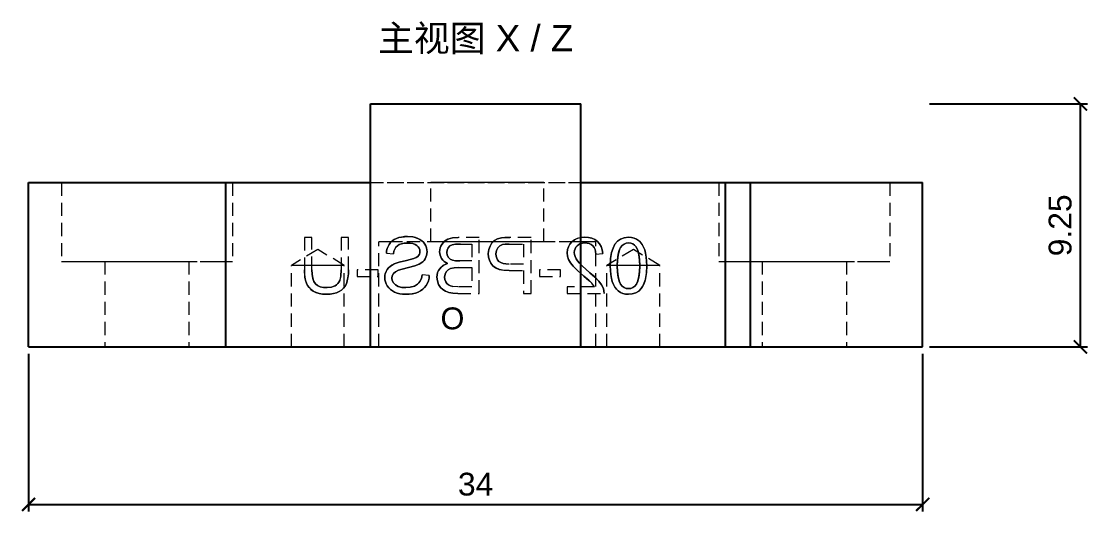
# Model space of a CAD drawing. Header units: millimetres. Extents: x 6 to 223, y 20 to 91.
# Drawn here: x 36.39 to 76.94, y 52.43 to 71.1 of the extents above; entities that cross this region are included whole.
import ezdxf
from ezdxf.enums import TextEntityAlignment as Align

# ---------------------------------------------------------------- set-up
doc = ezdxf.new("R2010")
doc.units = ezdxf.units.MM
doc.linetypes.add('WP_HIDDEN', pattern=[2.3, 1.5, -0.8])
for name, color, linetype, lineweight in [('ANNOTATIONS', 7, 'CONTINUOUS', 18), ('DIMENSIONS', 7, 'CONTINUOUS', 18), ('HIDDEN', 7, 'WP_HIDDEN', 13), ('VISIBLE', 7, 'CONTINUOUS', 25)]:
    doc.layers.add(name, color=color, linetype=linetype, lineweight=lineweight)
doc.styles.add('CJK', font='Arial Unicode.ttf')
doc.styles.add('OpenSansCondensed-Light', font='OpenSansCondensed-Light.ttf')
doc.dimstyles.new('EZDXF', dxfattribs={"dimtxt": 0.25, "dimasz": 0.175, "dimexe": 0.375, "dimexo": 0.125, "dimgap": 0.1, "dimtad": 1, "dimlfac": 100, "dimzin": 12, "dimdsep": 46, "dimtxsty": 'OpenSansCondensed-Light', "dimblk": 'ARCHTICK', "dimcen": 2.5, "dimazin": 3, "dimtfac": 0.5, "dimtmove": 2, "dimatfit": 3})

# ---------------------------------------------------------------- blocks, each defined once
blk = doc.blocks.new('_ARCHTICK')
at = {"color": 0, "linetype": 'BYBLOCK', "const_width": 0.15}
blk.add_lwpolyline([(-0.5, -0.5), (0.5, 0.5)], dxfattribs=at)

msp = doc.modelspace()

# ---------------------------------------------------------------- linework, layer by layer
at = {"layer": 'HIDDEN', "ltscale": 0.333333}
for p, q in [((49.66667, 64.95833), (49.66667, 67.95833)), ((57.66667, 64.95833), (57.66667, 67.95833)), ((37.91667, 64.95833), (37.91667, 61.95833)), ((44.16667, 64.95833), (63.16667, 64.95833)), ((44.41667, 64.95833), (44.41667, 61.95833)), ((49.66667, 64.95833), (49.66667, 58.70833)), ((49.66667, 64.95833), (57.66667, 64.95833)), ((51.96667, 62.70833), (51.96667, 64.95833)), ((56.26667, 62.70833), (56.26667, 64.95833)), ((57.66667, 64.95833), (57.66667, 58.70833)), ((62.91667, 64.95833), (62.91667, 61.95833)), ((69.41667, 64.95833), (69.41667, 61.95833)), ((47.44035, 62.87205), (47.15882, 62.87205)), ((47.15882, 62.87205), (47.15882, 61.6429)), ((47.44035, 61.64435), (47.44035, 62.87205)), ((48.83204, 62.87205), (48.55051, 62.87205)), ((48.55051, 62.87205), (48.55051, 61.64435)), ((48.83204, 61.6429), (48.83204, 62.87205)), ((53.80235, 62.87205), (53.0042, 62.87205)), ((53.80235, 60.74461), (53.80235, 62.87205)), ((55.77307, 62.87205), (54.97056, 62.87205)), ((55.77307, 60.74461), (55.77307, 62.87205)), ((49.99167, 58.70833), (49.99167, 62.70833)), ((53.09562, 62.621), (53.52082, 62.621)), ((53.52082, 62.621), (53.52082, 61.97812)), ((54.94734, 62.621), (55.49153, 62.621)), ((55.49153, 62.621), (55.49153, 61.86058)), ((58.24167, 58.70833), (58.24167, 62.70833)), ((47.66667, 62.4122), (46.66167, 61.80833)), ((48.67167, 61.80833), (47.66667, 62.4122)), ((50.27452, 62.27271), (50.54444, 62.2524)), ((58.23718, 62.23788), (58.50565, 62.26546)), ((59.66667, 62.4122), (58.66167, 61.80833)), ((60.67167, 61.80833), (59.66667, 62.4122)), ((39.56667, 61.95833), (39.56667, 58.70833)), ((42.76667, 61.95833), (42.76667, 58.70833)), ((46.66167, 58.70833), (46.66167, 61.80833)), ((48.67167, 58.70833), (48.67167, 61.80833)), ((49.96106, 61.6458), (49.15855, 61.6458)), ((49.15855, 61.6458), (49.15855, 61.38314)), ((49.96106, 61.38314), (49.96106, 61.6458)), ((53.02887, 61.72707), (53.52082, 61.72707)), ((53.52082, 61.97812), (53.0608, 61.97812)), ((53.52082, 61.72707), (53.52082, 60.99567)), ((55.49153, 61.86058), (54.94153, 61.86058)), ((56.89774, 61.6458), (56.09523, 61.6458)), ((56.09523, 61.6458), (56.09523, 61.38314)), ((56.89774, 61.38314), (56.89774, 61.6458)), ((58.66167, 58.70833), (58.66167, 61.80833)), ((60.67167, 58.70833), (60.67167, 61.80833)), ((64.56667, 61.95833), (64.56667, 58.70833)), ((67.76667, 61.95833), (67.76667, 58.70833)), ((49.15855, 61.38314), (49.96106, 61.38314)), ((51.9042, 61.42812), (51.63863, 61.45134)), ((54.94589, 61.60952), (55.49153, 61.60952)), ((55.49153, 61.60952), (55.49153, 60.74461)), ((56.09523, 61.38314), (56.89774, 61.38314)), ((53.52082, 60.99567), (52.99114, 60.99567)), ((58.19219, 60.99567), (57.14879, 60.99567)), ((57.14879, 60.99567), (57.14879, 60.74461)), ((52.99114, 60.74461), (53.80235, 60.74461)), ((55.49153, 60.74461), (55.77307, 60.74461)), ((57.14879, 60.74461), (58.55499, 60.74461)), ((44.16667, 58.70833), (63.16667, 58.70833))]:
    msp.add_line(p, q, dxfattribs=at)
for points in [[(37.91667, 64.95833), (37.99815, 64.95833), (38.23852, 64.95833), (38.62571, 64.95833), (39.14032, 64.95833), (39.75654, 64.95833), (40.44347, 64.95833), (41.16667, 64.95833), (41.88986, 64.95833), (42.57679, 64.95833), (43.19301, 64.95833), (43.70762, 64.95833), (44.09482, 64.95833), (44.33518, 64.95833), (44.41667, 64.95833)], [(56.26667, 64.95833), (56.21276, 64.95833), (56.05375, 64.95833), (55.7976, 64.95833), (55.45717, 64.95833), (55.04952, 64.95833), (54.59509, 64.95833), (54.11667, 64.95833), (53.63825, 64.95833), (53.18382, 64.95833), (52.77616, 64.95833), (52.43573, 64.95833), (52.17958, 64.95833), (52.02057, 64.95833), (51.96667, 64.95833)], [(62.91667, 64.95833), (62.99815, 64.95833), (63.23852, 64.95833), (63.62571, 64.95833), (64.14032, 64.95833), (64.75654, 64.95833), (65.44347, 64.95833), (66.16667, 64.95833), (66.88986, 64.95833), (67.57679, 64.95833), (68.19301, 64.95833), (68.70762, 64.95833), (69.09482, 64.95833), (69.33518, 64.95833), (69.41667, 64.95833)], [(50.6569, 62.83215), (50.75173, 62.86577), (50.85309, 62.88957), (51.07412, 62.90833)], [(51.07412, 62.90833), (50.95934, 62.90357), (50.85154, 62.88929), (50.75073, 62.86548), (50.6569, 62.83215)], [(51.07412, 62.90833), (51.27826, 62.89035), (51.37371, 62.86768), (51.46449, 62.83577)], [(51.46449, 62.83577), (51.37424, 62.86752), (51.2791, 62.89019), (51.07412, 62.90833)], [(52.6131, 62.80748), (52.69455, 62.83623), (52.78736, 62.85637), (53.0042, 62.87205)], [(53.0042, 62.87205), (52.78453, 62.85591), (52.69278, 62.83573), (52.6131, 62.80748)], [(54.64694, 62.85174), (54.78606, 62.86712), (54.97056, 62.87205)], [(54.97056, 62.87205), (54.78372, 62.86697), (54.64694, 62.85174)], [(57.33019, 62.71097), (57.42902, 62.78622), (57.54376, 62.83941), (57.67297, 62.87064), (57.81489, 62.88076)], [(57.81489, 62.88076), (57.66977, 62.87015), (57.54061, 62.83831), (57.42742, 62.78525), (57.33019, 62.71097)], [(57.81489, 62.88076), (57.95555, 62.87139), (58.08402, 62.84247), (58.19867, 62.79319), (58.29813, 62.72331)], [(58.29813, 62.72331), (58.20045, 62.79219), (58.08735, 62.8414), (57.95883, 62.87092), (57.81489, 62.88076)], [(59.18045, 62.81183), (59.32067, 62.86365), (59.48085, 62.88076)], [(59.48085, 62.88076), (59.32013, 62.86353), (59.18045, 62.81183)], [(59.48085, 62.88076), (59.59075, 62.87314), (59.69204, 62.84996), (59.78402, 62.8109), (59.86614, 62.75596)], [(59.86614, 62.75596), (59.78465, 62.81056), (59.69327, 62.84956), (59.592, 62.87296), (59.48085, 62.88076)], [(58.24167, 62.70833), (58.13824, 62.70833), (57.83316, 62.70833), (57.34172, 62.70833), (56.68856, 62.70833), (55.90644, 62.70833), (55.03457, 62.70833), (54.11667, 62.70833), (53.19877, 62.70833), (52.3269, 62.70833), (51.54477, 62.70833), (50.89161, 62.70833), (50.40017, 62.70833), (50.09509, 62.70833), (49.99167, 62.70833)], [(50.27452, 62.27271), (50.28371, 62.36355), (50.30418, 62.44984), (50.33596, 62.53137), (50.379, 62.60794)], [(50.379, 62.60794), (50.33601, 62.53148), (50.30427, 62.45012), (50.28377, 62.36387), (50.27452, 62.27271)], [(50.379, 62.60794), (50.43303, 62.67768), (50.49753, 62.73835), (50.57226, 62.78985), (50.6569, 62.83215)], [(50.6569, 62.83215), (50.57178, 62.78956), (50.49709, 62.738), (50.43283, 62.67746), (50.379, 62.60794)], [(50.69173, 62.55715), (50.63507, 62.49897), (50.59166, 62.42843), (50.56152, 62.34602), (50.54444, 62.2524)], [(50.54444, 62.2524), (50.56181, 62.34709), (50.59214, 62.42944), (50.63545, 62.49946), (50.69173, 62.55715)], [(51.06251, 62.66018), (50.94997, 62.65405), (50.84991, 62.63517), (50.7635, 62.60298), (50.69173, 62.55715)], [(50.69173, 62.55715), (50.76198, 62.60222), (50.84719, 62.63442), (50.94737, 62.65374), (51.06251, 62.66018)], [(51.43474, 62.56658), (51.36574, 62.60841), (51.27981, 62.63764), (51.17823, 62.65468), (51.06251, 62.66018)], [(51.06251, 62.66018), (51.18155, 62.65433), (51.28327, 62.63678), (51.36767, 62.60753), (51.43474, 62.56658)], [(51.55156, 62.34092), (51.54423, 62.40465), (51.52222, 62.46363), (51.48562, 62.51764), (51.43474, 62.56658)], [(51.43474, 62.56658), (51.48585, 62.51737), (51.52236, 62.46336), (51.54426, 62.40454), (51.55156, 62.34092)], [(51.46449, 62.83577), (51.54651, 62.79558), (51.61856, 62.74673), (51.6803, 62.68923), (51.73151, 62.62318)], [(51.73151, 62.62318), (51.68054, 62.68898), (51.61904, 62.74634), (51.54703, 62.79528), (51.46449, 62.83577)], [(51.73151, 62.62318), (51.77143, 62.55201), (51.80003, 62.47801), (51.81721, 62.40131), (51.82293, 62.32205)], [(51.82293, 62.32205), (51.81722, 62.40128), (51.80008, 62.47787), (51.77151, 62.55184), (51.73151, 62.62318)], [(56.26667, 62.70833), (56.21276, 62.70833), (56.05375, 62.70833), (55.7976, 62.70833), (55.45717, 62.70833), (55.04952, 62.70833), (54.59509, 62.70833), (54.11667, 62.70833), (53.63825, 62.70833), (53.18382, 62.70833), (52.77616, 62.70833), (52.43573, 62.70833), (52.17958, 62.70833), (52.02057, 62.70833), (51.96667, 62.70833)], [(52.29892, 62.32786), (52.30415, 62.40049), (52.31985, 62.47157), (52.34596, 62.541), (52.38237, 62.60866)], [(52.38237, 62.60866), (52.34586, 62.54077), (52.31978, 62.47134), (52.30414, 62.40037), (52.29892, 62.32786)], [(52.38237, 62.60866), (52.42806, 62.6714), (52.48182, 62.72552), (52.54355, 62.7709), (52.6131, 62.80748)], [(52.6131, 62.80748), (52.54345, 62.77083), (52.48177, 62.72548), (52.42808, 62.67143), (52.38237, 62.60866)], [(52.5761, 62.29448), (52.5888, 62.39407), (52.62689, 62.48096)], [(52.62689, 62.48096), (52.58877, 62.39397), (52.5761, 62.29448)], [(52.62689, 62.48096), (52.68857, 62.5488), (52.77201, 62.59125)], [(52.77201, 62.59125), (52.68859, 62.54882), (52.62689, 62.48096)], [(52.77201, 62.59125), (52.90008, 62.61356), (53.09562, 62.621)], [(53.09562, 62.621), (52.90321, 62.61384), (52.77201, 62.59125)], [(54.14919, 62.25675), (54.16528, 62.40817), (54.21376, 62.54699)], [(54.21376, 62.54699), (54.16533, 62.4084), (54.14919, 62.25675)], [(54.21376, 62.54699), (54.28848, 62.66411), (54.38428, 62.75233)], [(54.38428, 62.75233), (54.28868, 62.66435), (54.21376, 62.54699)], [(54.38428, 62.75233), (54.50344, 62.81402), (54.64694, 62.85174)], [(54.64694, 62.85174), (54.50291, 62.81382), (54.38428, 62.75233)], [(54.43942, 62.24804), (54.45629, 62.37194), (54.5069, 62.47661)], [(54.5069, 62.47661), (54.45623, 62.37171), (54.43942, 62.24804)], [(54.5069, 62.47661), (54.58509, 62.55551), (54.68467, 62.60213)], [(54.68467, 62.60213), (54.58507, 62.5555), (54.5069, 62.47661)], [(54.68467, 62.60213), (54.78589, 62.61628), (54.94734, 62.621)], [(54.94734, 62.621), (54.78782, 62.61642), (54.68467, 62.60213)], [(57.15169, 62.29013), (57.16273, 62.40996), (57.19623, 62.52066), (57.25227, 62.62124), (57.33019, 62.71097)], [(57.33019, 62.71097), (57.2521, 62.621), (57.19632, 62.52087), (57.16285, 62.41058), (57.15169, 62.29013)], [(57.53118, 62.55787), (57.48267, 62.50159), (57.44791, 62.43903), (57.42707, 62.37039), (57.42016, 62.29593)], [(57.42016, 62.29593), (57.4271, 62.37053), (57.44792, 62.43906), (57.48261, 62.5015), (57.53118, 62.55787)], [(57.82069, 62.66453), (57.73625, 62.65796), (57.6596, 62.63807), (57.59114, 62.60469), (57.53118, 62.55787)], [(57.53118, 62.55787), (57.5909, 62.60454), (57.65906, 62.63787), (57.73566, 62.65787), (57.82069, 62.66453)], [(58.12254, 62.55134), (58.06092, 62.60106), (57.9898, 62.63649), (57.90956, 62.65758), (57.82069, 62.66453)], [(57.82069, 62.66453), (57.9103, 62.65746), (57.99048, 62.63624), (58.06122, 62.60086), (58.12254, 62.55134)], [(58.23718, 62.23788), (58.22964, 62.33152), (58.20817, 62.41536), (58.17247, 62.4888), (58.12254, 62.55134)], [(58.12254, 62.55134), (58.17215, 62.4893), (58.20779, 62.41638), (58.22947, 62.33257), (58.23718, 62.23788)], [(58.29813, 62.72331), (58.37971, 62.6341), (58.44137, 62.52705), (58.48312, 62.40356), (58.50565, 62.26546)], [(58.50565, 62.26546), (58.48234, 62.40672), (58.43998, 62.53012), (58.37858, 62.63565), (58.29813, 62.72331)], [(58.83507, 62.29666), (58.89164, 62.46806), (58.96713, 62.61302)], [(58.96713, 62.61302), (58.89203, 62.46899), (58.83507, 62.29666)], [(58.96713, 62.61302), (59.06242, 62.72755), (59.18045, 62.81183)], [(59.18045, 62.81183), (59.06254, 62.72766), (58.96713, 62.61302)], [(59.05565, 61.79382), (59.06331, 62.03445), (59.08631, 62.23099), (59.12463, 62.38346), (59.17828, 62.49184)], [(59.17828, 62.49184), (59.14613, 62.43612), (59.1196, 62.36864), (59.08187, 62.20428), (59.0617, 62.00976), (59.05565, 61.79382)], [(59.17828, 62.49184), (59.24335, 62.5674), (59.31596, 62.62136), (59.39609, 62.65374), (59.48375, 62.66453)], [(59.48375, 62.66453), (59.39577, 62.65366), (59.31519, 62.62092), (59.24259, 62.56667), (59.17828, 62.49184)], [(59.48375, 62.66453), (59.56919, 62.65501), (59.64556, 62.62644), (59.71286, 62.57882), (59.77109, 62.51216)], [(59.77109, 62.51216), (59.71316, 62.57855), (59.64571, 62.62636), (59.56906, 62.65504), (59.48375, 62.66453)], [(59.77109, 62.51216), (59.83013, 62.39434), (59.87231, 62.23535), (59.89761, 62.03517), (59.90605, 61.79382)], [(59.90605, 61.79382), (59.89928, 62.01198), (59.87685, 62.20991), (59.83526, 62.37985), (59.80619, 62.45134), (59.77109, 62.51216)], [(59.86614, 62.75596), (59.93871, 62.68615), (60.00134, 62.60336), (60.05403, 62.50813), (60.09688, 62.40114)], [(60.09688, 62.40114), (60.05334, 62.50957), (60.00037, 62.60485), (59.93797, 62.68698), (59.86614, 62.75596)], [(51.04437, 62.00062), (51.31224, 62.07388), (51.40699, 62.11259), (51.46884, 62.15226)], [(51.46884, 62.15226), (51.41184, 62.11503), (51.32209, 62.07735), (51.04437, 62.00062)], [(51.46884, 62.15226), (51.50502, 62.19179), (51.5309, 62.23647), (51.54641, 62.28622), (51.55156, 62.34092)], [(51.55156, 62.34092), (51.54639, 62.28614), (51.53088, 62.23643), (51.50503, 62.19181), (51.46884, 62.15226)], [(51.7482, 62.05721), (51.70569, 62.00015), (51.65353, 61.9481), (51.52109, 61.85912)], [(51.52109, 61.85912), (51.65405, 61.94855), (51.70598, 62.00048), (51.7482, 62.05721)], [(51.82293, 62.32205), (51.80428, 62.18268), (51.7482, 62.05721)], [(51.7482, 62.05721), (51.80425, 62.18256), (51.82293, 62.32205)], [(52.37293, 62.071), (52.31745, 62.19536), (52.29892, 62.32786)], [(52.29892, 62.32786), (52.31743, 62.19544), (52.37293, 62.071)], [(52.59642, 61.87654), (52.46621, 61.96181), (52.41486, 62.01343), (52.37293, 62.071)], [(52.37293, 62.071), (52.41465, 62.01368), (52.46581, 61.96216), (52.59642, 61.87654)], [(52.63052, 62.10873), (52.5897, 62.19217), (52.5761, 62.29448)], [(52.5761, 62.29448), (52.58965, 62.19235), (52.63052, 62.10873)], [(52.79233, 62.00279), (52.69818, 62.04524), (52.63052, 62.10873)], [(52.63052, 62.10873), (52.69834, 62.04513), (52.79233, 62.00279)], [(54.32188, 61.79745), (54.24623, 61.89678), (54.19207, 62.00702), (54.15979, 62.12737), (54.14919, 62.25675)], [(54.14919, 62.25675), (54.15998, 62.12628), (54.19236, 62.00624), (54.24633, 61.89663), (54.32188, 61.79745)], [(54.55407, 61.96216), (54.50391, 62.01812), (54.46808, 62.08442), (54.44659, 62.16106), (54.43942, 62.24804)], [(54.43942, 62.24804), (54.44646, 62.16183), (54.46781, 62.0851), (54.5037, 62.01842), (54.55407, 61.96216)], [(57.20394, 62.03907), (57.16477, 62.16342), (57.15169, 62.29013)], [(57.15169, 62.29013), (57.16475, 62.16351), (57.20394, 62.03907)], [(57.42016, 62.29593), (57.42797, 62.21986), (57.4512, 62.14193), (57.48943, 62.06246), (57.54206, 61.98175)], [(57.54206, 61.98175), (57.48873, 62.0637), (57.45064, 62.14338), (57.42778, 62.22079), (57.42016, 62.29593)], [(58.78718, 61.79382), (58.79856, 62.0714), (58.83507, 62.29666)], [(58.83507, 62.29666), (58.79915, 62.07771), (58.78718, 61.79382)], [(60.09688, 62.40114), (60.13213, 62.27098), (60.15626, 62.12511), (60.1701, 61.96545), (60.17452, 61.79382)], [(60.17452, 61.79382), (60.16966, 61.97327), (60.15511, 62.13431), (60.13084, 62.27693), (60.09688, 62.40114)], [(37.91667, 61.95833), (37.99815, 61.95833), (38.23852, 61.95833), (38.62571, 61.95833), (39.14032, 61.95833), (39.75654, 61.95833), (40.44347, 61.95833), (41.16667, 61.95833), (41.88986, 61.95833), (42.57679, 61.95833), (43.19301, 61.95833), (43.70762, 61.95833), (44.09482, 61.95833), (44.33518, 61.95833), (44.41667, 61.95833)], [(39.56667, 61.95833), (39.60678, 61.95833), (39.72512, 61.95833), (39.91574, 61.95833), (40.16908, 61.95833), (40.47245, 61.95833), (40.81063, 61.95833), (41.16667, 61.95833), (41.5227, 61.95833), (41.86088, 61.95833), (42.16425, 61.95833), (42.4176, 61.95833), (42.60822, 61.95833), (42.72655, 61.95833), (42.76667, 61.95833)], [(48.67167, 61.80833), (48.64647, 61.80833), (48.57214, 61.80833), (48.45241, 61.80833), (48.29327, 61.80833), (48.10272, 61.80833), (47.8903, 61.80833), (47.66667, 61.80833), (47.44303, 61.80833), (47.23061, 61.80833), (47.04006, 61.80833), (46.88093, 61.80833), (46.76119, 61.80833), (46.68686, 61.80833), (46.66167, 61.80833)], [(47.23138, 61.13353), (47.19867, 61.24005), (47.17608, 61.36143), (47.15882, 61.6429)], [(47.15882, 61.6429), (47.16335, 61.4908), (47.17696, 61.3552), (47.19963, 61.23611), (47.23138, 61.13353)], [(47.44035, 61.64435), (47.44745, 61.47254), (47.47038, 61.32141), (47.51145, 61.19641), (47.57241, 61.10306)], [(47.57241, 61.10306), (47.51463, 61.18967), (47.47336, 61.30876), (47.4486, 61.46032), (47.44035, 61.64435)], [(48.49899, 61.23584), (48.5222, 61.31355), (48.53824, 61.4086), (48.55051, 61.64435)], [(48.55051, 61.64435), (48.53763, 61.40363), (48.52153, 61.31062), (48.49899, 61.23584)], [(48.83204, 61.6429), (48.82737, 61.48902), (48.81279, 61.34769), (48.7875, 61.22062), (48.75077, 61.10959)], [(48.75077, 61.10959), (48.78632, 61.21611), (48.81172, 61.34051), (48.82696, 61.48277), (48.83204, 61.6429)], [(50.21066, 61.3454), (50.21615, 61.42821), (50.23271, 61.50638), (50.2604, 61.57969), (50.29919, 61.64798)], [(50.29919, 61.64798), (50.26046, 61.57982), (50.23279, 61.50667), (50.2162, 61.42853), (50.21066, 61.3454)], [(50.29919, 61.64798), (50.35009, 61.71138), (50.41304, 61.76869), (50.48766, 61.81986), (50.57346, 61.86493)], [(50.57346, 61.86493), (50.48666, 61.81926), (50.41202, 61.76788), (50.34952, 61.71079), (50.29919, 61.64798)], [(50.57346, 61.86493), (50.76492, 61.9307), (51.04437, 62.00062)], [(51.04437, 62.00062), (50.75504, 61.92787), (50.57346, 61.86493)], [(51.1104, 61.72634), (50.8759, 61.66706), (50.73164, 61.62258)], [(50.73164, 61.62258), (50.86914, 61.66521), (51.1104, 61.72634)], [(51.52109, 61.85912), (51.35331, 61.79269), (51.1104, 61.72634)], [(51.1104, 61.72634), (51.35964, 61.79473), (51.52109, 61.85912)], [(52.19589, 61.36137), (52.20231, 61.45074), (52.22171, 61.53442), (52.25418, 61.6121), (52.29965, 61.68353)], [(52.29965, 61.68353), (52.25425, 61.61224), (52.22183, 61.53478), (52.20237, 61.45116), (52.19589, 61.36137)], [(52.29965, 61.68353), (52.35747, 61.74709), (52.42645, 61.80046), (52.50625, 61.84359), (52.59642, 61.87654)], [(52.59642, 61.87654), (52.50549, 61.84325), (52.42572, 61.79999), (52.35711, 61.74675), (52.29965, 61.68353)], [(52.54853, 61.56816), (52.62127, 61.6429), (52.71759, 61.69151)], [(52.71759, 61.69151), (52.62133, 61.64294), (52.54853, 61.56816)], [(52.71759, 61.69151), (52.84947, 61.71818), (53.02887, 61.72707)], [(53.02887, 61.72707), (52.85147, 61.71841), (52.71759, 61.69151)], [(53.0608, 61.97812), (52.90008, 61.98429), (52.79233, 62.00279)], [(52.79233, 62.00279), (52.90182, 61.98413), (53.0608, 61.97812)], [(54.94589, 61.60952), (54.75217, 61.61956), (54.57928, 61.65212), (54.43362, 61.71068), (54.37313, 61.75048), (54.32188, 61.79745)], [(54.32188, 61.79745), (54.42564, 61.71523), (54.56423, 61.6565), (54.73764, 61.62127), (54.94589, 61.60952)], [(54.94153, 61.86058), (54.81501, 61.86693), (54.70826, 61.88597), (54.62128, 61.91772), (54.55407, 61.96216)], [(54.55407, 61.96216), (54.62357, 61.91659), (54.7125, 61.88488), (54.81914, 61.86648), (54.94153, 61.86058)], [(57.37735, 61.77931), (57.27402, 61.91155), (57.20394, 62.03907)], [(57.20394, 62.03907), (57.27341, 61.91246), (57.37735, 61.77931)], [(57.78006, 61.4049), (57.54655, 61.61014), (57.37735, 61.77931)], [(57.37735, 61.77931), (57.53862, 61.6175), (57.78006, 61.4049)], [(57.54206, 61.98175), (57.62454, 61.88313), (57.73329, 61.77351), (58.0108, 61.53116)], [(58.0108, 61.53116), (57.7202, 61.78602), (57.61707, 61.89128), (57.54206, 61.98175)], [(60.67167, 61.80833), (60.64647, 61.80833), (60.57214, 61.80833), (60.45241, 61.80833), (60.29327, 61.80833), (60.10272, 61.80833), (59.8903, 61.80833), (59.66667, 61.80833), (59.44303, 61.80833), (59.23061, 61.80833), (59.04006, 61.80833), (58.88093, 61.80833), (58.76119, 61.80833), (58.68686, 61.80833), (58.66167, 61.80833)], [(58.86409, 61.1894), (58.8292, 61.31923), (58.80529, 61.46447), (58.79157, 61.62324), (58.78718, 61.79382)], [(58.78718, 61.79382), (58.79199, 61.61564), (58.80641, 61.45551), (58.83044, 61.31343), (58.86409, 61.1894)], [(59.17828, 61.09725), (59.12463, 61.20609), (59.08631, 61.35847), (59.06331, 61.55438), (59.05565, 61.79382)], [(59.05565, 61.79382), (59.06172, 61.57864), (59.08193, 61.38475), (59.11967, 61.22071), (59.14618, 61.15319), (59.17828, 61.09725)], [(59.90605, 61.79382), (59.89838, 61.55379), (59.87539, 61.35756), (59.83707, 61.20514), (59.78342, 61.09653)], [(59.78342, 61.09653), (59.81554, 61.15236), (59.84207, 61.21985), (59.87979, 61.38406), (59.89999, 61.57826), (59.90605, 61.79382)], [(60.17452, 61.79382), (60.16388, 61.54118), (60.1287, 61.30718), (60.10026, 61.19954), (60.0637, 61.09971), (60.01844, 61.00905), (59.96409, 60.92891)], [(59.96409, 60.92891), (60.01341, 61.00052), (60.05615, 61.08256), (60.12191, 61.27792), (60.16136, 61.51501), (60.17452, 61.79382)], [(62.91667, 61.95833), (62.99815, 61.95833), (63.23852, 61.95833), (63.62571, 61.95833), (64.14032, 61.95833), (64.75654, 61.95833), (65.44347, 61.95833), (66.16667, 61.95833), (66.88986, 61.95833), (67.57679, 61.95833), (68.19301, 61.95833), (68.70762, 61.95833), (69.09482, 61.95833), (69.33518, 61.95833), (69.41667, 61.95833)], [(64.56667, 61.95833), (64.60678, 61.95833), (64.72512, 61.95833), (64.91574, 61.95833), (65.16908, 61.95833), (65.47245, 61.95833), (65.81063, 61.95833), (66.16667, 61.95833), (66.5227, 61.95833), (66.86088, 61.95833), (67.16425, 61.95833), (67.4176, 61.95833), (67.60822, 61.95833), (67.72655, 61.95833), (67.76667, 61.95833)], [(48.32194, 61.0334), (48.37999, 61.07264), (48.42893, 61.11952), (48.46862, 61.17396), (48.49899, 61.23584)], [(48.49899, 61.23584), (48.4686, 61.17394), (48.42897, 61.11956), (48.38008, 61.07272), (48.32194, 61.0334)], [(50.30789, 61.02542), (50.26547, 61.10149), (50.23504, 61.18028), (50.21675, 61.26165), (50.21066, 61.3454)], [(50.21066, 61.3454), (50.21674, 61.26173), (50.23497, 61.18051), (50.26536, 61.10174), (50.30789, 61.02542)], [(50.54008, 61.49705), (50.49653, 61.41592), (50.48204, 61.32219)], [(50.48204, 61.32219), (50.49655, 61.41597), (50.54008, 61.49705)], [(50.48204, 61.32219), (50.4971, 61.22728), (50.54226, 61.14006)], [(50.54226, 61.14006), (50.49709, 61.22731), (50.48204, 61.32219)], [(50.73164, 61.62258), (50.61752, 61.56614), (50.54008, 61.49705)], [(50.54008, 61.49705), (50.617, 61.5658), (50.73164, 61.62258)], [(51.55084, 61.1894), (51.60747, 61.30669), (51.63863, 61.45134)], [(51.63863, 61.45134), (51.60725, 61.30604), (51.55084, 61.1894)], [(51.9042, 61.42812), (51.89479, 61.32467), (51.87221, 61.22624), (51.83638, 61.13318), (51.78738, 61.04573)], [(51.78738, 61.04573), (51.83631, 61.13303), (51.87209, 61.22586), (51.89472, 61.32423), (51.9042, 61.42812)], [(52.25901, 61.08347), (52.21164, 61.21728), (52.19589, 61.36137)], [(52.19589, 61.36137), (52.21167, 61.21716), (52.25901, 61.08347)], [(52.48758, 61.36137), (52.50281, 61.47256), (52.54853, 61.56816)], [(52.54853, 61.56816), (52.50277, 61.47243), (52.48758, 61.36137)], [(52.52966, 61.18215), (52.4981, 61.26577), (52.48758, 61.36137)], [(52.48758, 61.36137), (52.49807, 61.26588), (52.52966, 61.18215)], [(58.0819, 61.13716), (57.96756, 61.24416), (57.78006, 61.4049)], [(57.78006, 61.4049), (57.97307, 61.23929), (58.0819, 61.13716)], [(58.0108, 61.53116), (58.20448, 61.36248), (58.35255, 61.20899)], [(58.35255, 61.20899), (58.20798, 61.35919), (58.0108, 61.53116)], [(47.49332, 60.82661), (47.40655, 60.88962), (47.33365, 60.96188), (47.27515, 61.04328), (47.23138, 61.13353)], [(47.23138, 61.13353), (47.27496, 61.0436), (47.33314, 60.96247), (47.40593, 60.89014), (47.49332, 60.82661)], [(47.57241, 61.10306), (47.6524, 61.03981), (47.75445, 60.99581), (47.87622, 60.9704), (48.01502, 60.96229)], [(48.01502, 60.96229), (47.8709, 60.97109), (47.74909, 60.99748), (47.64959, 61.04147), (47.57241, 61.10306)], [(48.01502, 60.96229), (48.18161, 60.97987), (48.25517, 61.00209), (48.32194, 61.0334)], [(48.32194, 61.0334), (48.25569, 61.00229), (48.18245, 60.98007), (48.01502, 60.96229)], [(48.75077, 61.10959), (48.70338, 61.01783), (48.64217, 60.93731), (48.56736, 60.86842), (48.4794, 60.81137)], [(48.4794, 60.81137), (48.56765, 60.86864), (48.64229, 60.93744), (48.70333, 61.01775), (48.75077, 61.10959)], [(50.58725, 60.79178), (50.50202, 60.83734), (50.42685, 60.89149), (50.36206, 60.95422), (50.30789, 61.02542)], [(50.30789, 61.02542), (50.36181, 60.95449), (50.42635, 60.89191), (50.50149, 60.83767), (50.58725, 60.79178)], [(50.54226, 61.14006), (50.61857, 61.06529), (50.72584, 61.00873)], [(50.72584, 61.00873), (50.61827, 61.06551), (50.54226, 61.14006)], [(50.72584, 61.00873), (50.85917, 60.97272), (51.01027, 60.96084)], [(51.01027, 60.96084), (50.85862, 60.97281), (50.72584, 61.00873)], [(51.01027, 60.96084), (51.18202, 60.97651), (51.33679, 61.02397)], [(51.33679, 61.02397), (51.1826, 60.97662), (51.01027, 60.96084)], [(51.33679, 61.02397), (51.46237, 61.09651), (51.51134, 61.14042), (51.55084, 61.1894)], [(51.55084, 61.1894), (51.51161, 61.1407), (51.46286, 61.09689), (51.33679, 61.02397)], [(51.78738, 61.04573), (51.72653, 60.96642), (51.65504, 60.89766), (51.57314, 60.83967), (51.48118, 60.7925)], [(51.48118, 60.7925), (51.57351, 60.83989), (51.65532, 60.89789), (51.72661, 60.96651), (51.78738, 61.04573)], [(52.41502, 60.88538), (52.32932, 60.97005), (52.25901, 61.08347)], [(52.25901, 61.08347), (52.32958, 60.96973), (52.41502, 60.88538)], [(52.64793, 60.78017), (52.52009, 60.82406), (52.41502, 60.88538)], [(52.41502, 60.88538), (52.51968, 60.82425), (52.64793, 60.78017)], [(52.63705, 61.06387), (52.57755, 61.11376), (52.52966, 61.18215)], [(52.52966, 61.18215), (52.5775, 61.11381), (52.63705, 61.06387)], [(52.79958, 61.00583), (52.71033, 61.02905), (52.63705, 61.06387)], [(52.63705, 61.06387), (52.71049, 61.02899), (52.79958, 61.00583)], [(52.99114, 60.99567), (52.79958, 61.00583)], [(58.19219, 60.99567), (58.0819, 61.13716)], [(58.35255, 61.20899), (58.4543, 61.06922), (58.52452, 60.92601)], [(58.52452, 60.92601), (58.45468, 61.06859), (58.35255, 61.20899)], [(58.52452, 60.92601), (58.54883, 60.83712), (58.55499, 60.74461)], [(58.55499, 60.74461), (58.54882, 60.83713), (58.52452, 60.92601)], [(59.09411, 60.83386), (59.0216, 60.90397), (58.9591, 60.98699), (58.90664, 61.08236), (58.86409, 61.1894)], [(58.86409, 61.1894), (58.90731, 61.08093), (58.96005, 60.98551), (59.02232, 60.90316), (59.09411, 60.83386)], [(59.48085, 60.70833), (59.37035, 60.71599), (59.26861, 60.7393), (59.17634, 60.77859), (59.09411, 60.83386)], [(59.09411, 60.83386), (59.17569, 60.77894), (59.26734, 60.73972), (59.36906, 60.71618), (59.48085, 60.70833)], [(59.48085, 60.92311), (59.39446, 60.93399), (59.31523, 60.96664), (59.24317, 61.02106), (59.17828, 61.09725)], [(59.17828, 61.09725), (59.24234, 61.02186), (59.31436, 60.96715), (59.39405, 60.9341), (59.48085, 60.92311)], [(59.78342, 61.09653), (59.71853, 61.02066), (59.64647, 60.96646), (59.56724, 60.93395), (59.48085, 60.92311)], [(59.48085, 60.92311), (59.56763, 60.93405), (59.64732, 60.96695), (59.71935, 61.02144), (59.78342, 61.09653)], [(59.96409, 60.92891), (59.8678, 60.83222), (59.75408, 60.76284), (59.62437, 60.72171), (59.48085, 60.70833)], [(59.48085, 60.70833), (59.62642, 60.72212), (59.75549, 60.76348), (59.86804, 60.83241), (59.96409, 60.92891)], [(47.99035, 60.70833), (47.84788, 60.71531), (47.71666, 60.73687), (47.59805, 60.77379), (47.49332, 60.82661)], [(47.49332, 60.82661), (47.5954, 60.77486), (47.71226, 60.7379), (47.84391, 60.71573), (47.99035, 60.70833)], [(48.4794, 60.81137), (48.37496, 60.76538), (48.25792, 60.73323), (48.12934, 60.71443), (47.99035, 60.70833)], [(47.99035, 60.70833), (48.13302, 60.71477), (48.26208, 60.73409), (48.37754, 60.76629), (48.4794, 60.81137)], [(50.99721, 60.70833), (50.88706, 60.71346), (50.78182, 60.72899), (50.6818, 60.75506), (50.58725, 60.79178)], [(50.58725, 60.79178), (50.68117, 60.75527), (50.7808, 60.72919), (50.88615, 60.71355), (50.99721, 60.70833)], [(51.48118, 60.7925), (51.37535, 60.75499), (51.25888, 60.72873), (51.13255, 60.71334), (50.99721, 60.70833)], [(50.99721, 60.70833), (51.13575, 60.71359), (51.26259, 60.72938), (51.37774, 60.75568), (51.48118, 60.7925)], [(52.99114, 60.74461), (52.80532, 60.75334), (52.64793, 60.78017)], [(52.64793, 60.78017), (52.80375, 60.7535), (52.99114, 60.74461)], [(39.56667, 58.70833), (39.60678, 58.70833), (39.72512, 58.70833), (39.91574, 58.70833), (40.16908, 58.70833), (40.47245, 58.70833), (40.81063, 58.70833), (41.16667, 58.70833), (41.5227, 58.70833), (41.86088, 58.70833), (42.16425, 58.70833), (42.4176, 58.70833), (42.60822, 58.70833), (42.72655, 58.70833), (42.76667, 58.70833)], [(48.67167, 58.70833), (48.64647, 58.70833), (48.57214, 58.70833), (48.45241, 58.70833), (48.29327, 58.70833), (48.10272, 58.70833), (47.8903, 58.70833), (47.66667, 58.70833), (47.44303, 58.70833), (47.23061, 58.70833), (47.04006, 58.70833), (46.88093, 58.70833), (46.76119, 58.70833), (46.68686, 58.70833), (46.66167, 58.70833)], [(58.24167, 58.70833), (58.13824, 58.70833), (57.83316, 58.70833), (57.34172, 58.70833), (56.68856, 58.70833), (55.90644, 58.70833), (55.03457, 58.70833), (54.11667, 58.70833), (53.19877, 58.70833), (52.3269, 58.70833), (51.54477, 58.70833), (50.89161, 58.70833), (50.40017, 58.70833), (50.09509, 58.70833), (49.99167, 58.70833)], [(60.67167, 58.70833), (60.64647, 58.70833), (60.57214, 58.70833), (60.45241, 58.70833), (60.29327, 58.70833), (60.10272, 58.70833), (59.8903, 58.70833), (59.66667, 58.70833), (59.44303, 58.70833), (59.23061, 58.70833), (59.04006, 58.70833), (58.88093, 58.70833), (58.76119, 58.70833), (58.68686, 58.70833), (58.66167, 58.70833)], [(64.56667, 58.70833), (64.60678, 58.70833), (64.72512, 58.70833), (64.91574, 58.70833), (65.16908, 58.70833), (65.47245, 58.70833), (65.81063, 58.70833), (66.16667, 58.70833), (66.5227, 58.70833), (66.86088, 58.70833), (67.16425, 58.70833), (67.4176, 58.70833), (67.60822, 58.70833), (67.72655, 58.70833), (67.76667, 58.70833)]]:
    msp.add_lwpolyline(points, dxfattribs=at)
at = {"layer": 'VISIBLE'}
for p, q in [((49.66667, 58.70833), (49.66667, 67.95833)), ((49.66667, 67.95833), (57.66667, 67.95833)), ((57.66667, 58.70833), (57.66667, 67.95833)), ((36.66667, 64.95833), (44.16667, 64.95833)), ((36.66667, 58.70833), (36.66667, 64.95833)), ((44.16667, 58.70833), (44.16667, 64.95833)), ((44.16667, 64.95833), (49.66667, 64.95833)), ((57.66667, 64.95833), (63.16667, 64.95833)), ((63.16667, 64.95833), (64.11667, 64.95833)), ((63.16667, 58.70833), (63.16667, 64.95833)), ((64.11667, 64.95833), (70.66667, 64.95833)), ((64.11667, 58.70833), (64.11667, 64.95833)), ((70.66667, 58.70833), (70.66667, 64.95833)), ((36.66667, 58.70833), (44.16667, 58.70833)), ((44.16667, 58.70833), (49.66667, 58.70833)), ((49.66667, 58.70833), (57.66667, 58.70833)), ((57.66667, 58.70833), (63.16667, 58.70833)), ((63.16667, 58.70833), (64.11667, 58.70833)), ((64.11667, 58.70833), (70.66667, 58.70833))]:
    msp.add_line(p, q, dxfattribs=at)

# ---------------------------------------------------------------- texts
at = {"layer": 'ANNOTATIONS', "style": 'CJK'}
msp.add_text('主视图 X / Z', height=1, dxfattribs=at).set_placement((53.66667, 69.95833), align=Align.CENTER)
msp.add_text('O', height=0.83333, dxfattribs=at).set_placement((52.33333, 59.375))

# ---------------------------------------------------------------- dimensions: what is measured, and where the dimension line sits
at = {"layer": 'DIMENSIONS'}
msp.add_linear_dim(base=(76.66667, 58.70833), p1=(70.66667, 58.70833), p2=(70.66667, 67.95833), angle=90, dimstyle='EZDXF', override={"dimtxt": 0.866667, "dimasz": 0.5, "dimexe": 0.266667, "dimexo": 0.266667, "dimgap": 0.333333, "dimdec": 4, "dimlfac": 1, "dimzin": 8, "dimtxsty": 'CJK', "dimclrd": 7, "dimclre": 7, "dimclrt": 7}, dxfattribs=at).render()
msp.add_linear_dim(base=(36.66667, 52.70833), p1=(36.66667, 58.70833), p2=(70.66667, 58.70833), dimstyle='EZDXF', override={"dimtxt": 0.866667, "dimasz": 0.5, "dimexe": 0.266667, "dimexo": 0.266667, "dimgap": 0.333333, "dimdec": 4, "dimlfac": 1, "dimzin": 8, "dimtxsty": 'CJK', "dimclrd": 7, "dimclre": 7, "dimclrt": 7}, dxfattribs=at).render()

doc.saveas('drawing.dxf')
